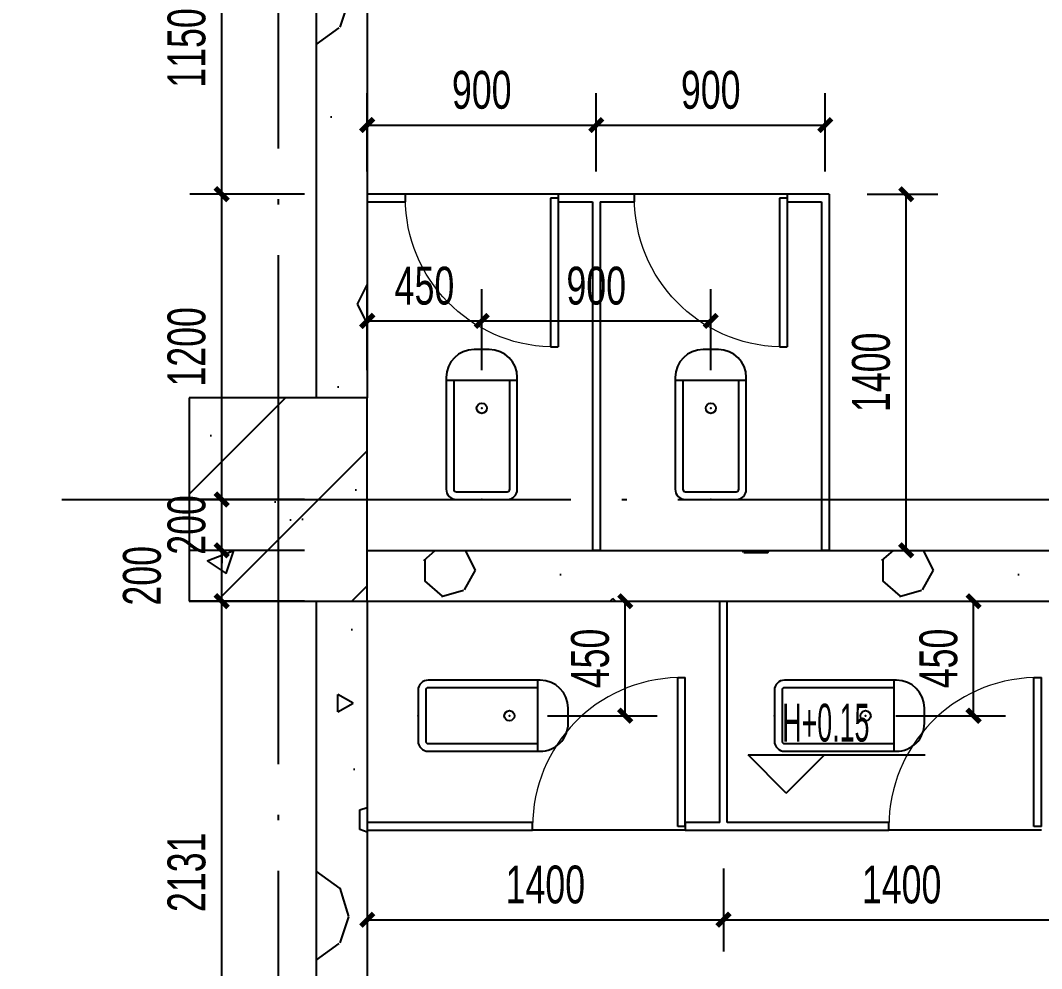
# Model space of a CAD drawing. Extents: x -26219 to 315419, y -160410 to -120810.
# Drawn here: x 245013 to 249026, y -149694 to -145967 of the extents above; entities that cross this region are included whole.
import ezdxf
from ezdxf.xclip import XClip

# ---------------------------------------------------------------- set-up
doc = ezdxf.new("R2010")
doc.units = 0
doc.header["$LTSCALE"] = 1000
doc.header["$MEASUREMENT"] = 0
doc.header["$XCLIPFRAME"] = 0
doc.linetypes.add('104-14# 核心筒$2$DOTE', pattern=[2.4200000000000004, 2, -0.2, 0.02, -0.2])
for name, color, linetype in [('01-标注_尺寸', 124, 'Continuous'), ('01-标注_标高', 200, 'Continuous'), ('02-TEXT_标注', 130, 'Continuous'), ('104-14# 核心筒$0$A-I_卫-洁具', 241, 'Continuous'), ('104-14# 核心筒$0$A-I_卫-隔断', 214, 'Continuous'), ('104-14# 核心筒$0$A-TECH_结构', 21, 'Continuous'), ('104-14# 核心筒$0$A_STR-砌块墙', 121, 'Continuous'), ('104-14# 核心筒$2$05-填充_天正', 26, 'Continuous'), ('104-14# 核心筒$2$A_AXIS-轴线', 36, '104-14# 核心筒$2$DOTE'), ('104-14# 核心筒$2$A_STR-砼柱', 51, 'Continuous')]:
    doc.layers.add(name, color=color, linetype=linetype)
doc.styles.add('_TCH_DIM', font='ros.shx', dxfattribs={"width": 0.75, "bigfont": 'jd.shx'})
doc.styles.add('_TCH_DIM_T3', font='ros.shx', dxfattribs={"width": 0.7058823529411765, "bigfont": 'jd.shx'})
doc.dimstyles.new('_TCH_ARCH&&50', dxfattribs={"dimtxt": 148.75, "dimasz": 50, "dimexe": 125, "dimexo": 150, "dimgap": 63.12500000000001, "dimtad": 1, "dimdec": 0, "dimzin": 0, "dimdsep": 46, "dimtxsty": '_TCH_DIM_T3', "dimblk": 'ARCHTICK', "dimcen": 0.09, "dimclrt": 7, "dimazin": 2, "dimtfac": 1, "dimtdec": 0, "dimtix": 1, "dimtmove": 2, "dimatfit": 3, "dimfxl": 0, "dimtolj": 1, "dimtzin": 0, "dimarcsym": 0})
pattern_1 = [(0, (531, -549), (900, 1800), [0, -1800]), (0, (-522, -792), (900, 1800), [0, -1800]), (0, (63, -810), (900, 1800), [0, -1800]), (0, (702, -279), (900, 1800), [0, -1800]), (0, (-45, -900), (900, 1800), [0, -1800]), (0, (882, 855), (900, 1800), [0, -1800]), (0, (333.0000000000001, 711), (900, 1800), [0, -1800]), (0, (621, 486.0000000000001), (900, 1800), [0, -1800]), (0, (-846, 450), (900, 1800), [0, -1800]), (0, (36, 369), (900, 1800), [0, -1800]), (0, (-306, -90), (900, 1800), [0, -1800]), (0, (-288, -765), (900, 1800), [0, -1800]), (0, (387, -837), (900, 1800), [0, -1800]), (0, (882, -45), (900, 1800), [0, -1800]), (0, (-801, -324), (900, 1800), [0, -1800]), (0, (-648, -18), (900, 1800), [0, -1800]), (0, (54, -144), (900, 1800), [0, -1800]), (0, (-198, -405), (900, 1800), [0, -1800]), (0, (-341.9999999999999, 189), (900, 1800), [0, -1800]), (0, (-117, 864), (900, 1800), [0, -1800]), (0, (-729, -702), (900, 1800), [0, -1800]), (0, (261, 495), (900, 1800), [0, -1800]), (0, (-576, 522), (900, 1800), [0, -1800]), (0, (-720, 756), (900, 1800), [0, -1800]), (130.601294, (771.428574, 291.428568), (-4499.999950292954, 5400.0000236093), [79.024662, -33111.33300000001]), (18.4349488, (642.857148, 325.714284), (4499.999983404209, 1799.999986719667), [81.31572000000001, -11302.8837]), (90, (642.857148, 248.571432), (900.0000000000001, 1800), [77.14285199999999, -3522.85695]), (161.565051, (720, 222.857136), (-4500.000022657823, 1799.999865817234), [81.31572000000001, -11302.8837]), (53.1301023, (720, 222.857136), (900.0000017013604, 1799.99999914932), [85.71428999999999, -8914.285499999998]), (135, (788.571432, -694.28556), (-900.0001087984293, 1799.999878185604), [72.73098, -5018.4378]), (45, (685.714284, -694.28556), (899.999994247131, 1799.999992736902), [72.73098, -5018.4378]), (135, (737.1428579999999, -745.7142600000001), (-900.0001087984293, 1799.999878185604), [72.73098, -5018.4378]), (45, (737.1428579999999, -745.7142600000001), (899.999994247131, 1799.999992736902), [72.73098, -5018.4378]), (116.565051, (-77.14278, 514.285722), (-0.0001565789601976064, 3599.999902060561), [95.83147799999999, -1916.6295]), (180, (-119.99988, 599.999994), (-899.9999999999998, 1800), [102.857148, -1697.14275]), (63.43494880000001, (-265.7141999999999, 514.285722), (8.14843605922988e-06, 3599.999982559008), [95.83147799999999, -1916.6295]), (116.565051, (-222.8571, 428.571432), (-0.0001565789601976064, 3599.999902060561), [95.83147799999999, -1916.6295]), (0, (-222.8571, 428.571432), (900, 1800), [102.857148, -1697.14275]), (63.43494880000001, (-119.99988, 428.571432), (8.14843605922988e-06, 3599.999982559008), [95.83147799999999, -1916.6295]), (107.102728, (599.999994, -94.28562000000001), (-2699.999896777364, 9000.00001452043), [116.584038, -48848.7075]), (143.972626, (565.714278, 17.142858), (-17099.99978321427, 12599.999985739), [116.584038, -24366.06]), (180, (471.428568, 85.71428999999999), (-899.9999999999998, 1800), [111.428568, -1688.5713]), (36.02737329999999, (265.71429, 17.142858), (17099.99987362977, 12599.99986416658), [116.584038, -24366.06]), (71.5650511, (231.428574, -85.71419999999999), (2700.000013860985, 8999.99998450437), [108.420948, -11275.7784]), (107.102728, (265.71429, -197.14284), (-2699.999896777364, 9000.00001452043), [116.584038, -48848.7075]), (143.972626, (360, -265.7141999999999), (-17099.99978321427, 12599.999985739), [116.584038, -24366.06]), (0, (360, -265.7141999999999), (900, 1800), [111.428568, -1688.5713]), (36.02737329999999, (471.428568, -265.7141999999999), (17099.99987362977, 12599.99986416658), [116.584038, -24366.06]), (71.5650511, (565.714278, -197.14284), (2700.000013860985, 8999.99998450437), [108.420948, -11275.7784]), (150.255118, (617.1428520000001, 745.714278), (-2700.000006390409, 1799.999977695058), [69.10506, -14442.9588]), (90, (557.1428579999999, 711.42858), (900.0000000000001, 1800), [68.571432, -3531.42825]), (29.7448813, (557.1428579999999, 711.42858), (2700.000001590055, 1799.999991593464), [69.10506, -14442.9588]), (116.565051, (197.142858, -531.42858), (-0.0001565789601976064, 3599.999902060561), [95.83147799999999, -1916.6295]), (168.690067, (154.285722, -445.7142), (-8100.000006009299, 1799.999954832327), [87.41176200000001, -18269.0565]), (41.18592510000001, (0, -488.5713), (22499.99986367597, 19799.99982686525), [91.11553199999999, -38177.406]), (90, (0, -574.28568), (900.0000000000001, 1800), [85.71428999999999, -3514.2855]), (138.814074, (68.571432, -634.28562), (-22499.99960007064, 19800.0001261089), [91.11553199999999, -38177.406]), (16.6992442, (68.571432, -634.28562), (29699.99977654917, 8999.999905734196), [89.48835000000001, -37495.6125]), (60.9453959, (154.285722, -608.57136), (899.9999976116269, 1799.999984078114), [88.248258, -36976.0185]), (109.983106, (-557.14284, 222.857136), (-4500.000016949792, 12599.99996665506), [100.326006, -42036.59249999999]), (155.556045, (-591.4285199999999, 317.142864), (-11700.00004459817, 5399.999887808896), [103.568958, -43395.39449999999]), (24.4439547, (-779.99994, 317.142864), (11700.00000583643, 5399.999974027204), [103.568958, -43395.39449999999]), (70.01689340000001, (-814.28562, 222.857136), (4500.000013566429, 12599.99996874217), [100.326006, -42036.5925]), (109.983106, (-779.99994, 128.571426), (-4500.000016949792, 12599.99996665506), [100.326006, -42036.59249999999]), (160.016893, (-685.7141399999999, 94.28571), (-4500.000002644889, 1799.999918000023), [100.326006, -20968.1325]), (19.9831065, (-685.7141399999999, 94.28571), (4499.999975293225, 1799.999997144084), [100.326006, -20968.1325]), (70.01689340000001, (-591.4285199999999, 128.571426), (4500.000013566429, 12599.99996874217), [100.326006, -42036.5925]), (122.005383, (111.428568, 59.999994), (-900.0001207844099, 1799.999908112359), [80.862696, -16900.302]), (18.4349488, (-8.57142, 102.857148), (4499.999983404209, 1799.999986719667), [81.31572000000001, -11302.8837]), (90, (-8.57142, 25.714278), (900.0000000000001, 1800), [77.14285199999999, -3522.85695]), (161.565051, (68.571432, 0), (-4500.000022657823, 1799.999865817234), [81.31572000000001, -11302.8837]), (54.46232220000002, (68.571432, 0), (6299.999990871777, 8999.999986518196), [73.73421, -30894.6345]), (116.565051, (-411.42852, -377.14284), (-0.0001565789601976064, 3599.999902060561), [95.83147799999999, -1916.6295]), (180, (-454.28562, -291.42846), (-899.9999999999998, 1800), [94.28571, -1705.7142]), (59.0362434, (-599.9999399999999, -377.14284), (900.0000029295945, 1799.999991263332), [99.95918399999998, -20891.46599999999]), (120.963756, (-548.57142, -462.85704), (-900.0001229938932, 1799.999917339799), [99.959184, -20891.466]), (0, (-548.57142, -462.85704), (900, 1800), [94.28571, -1705.7142]), (63.43494880000001, (-454.28562, -462.85704), (8.14843605922988e-06, 3599.999982559008), [95.83147799999999, -1916.6295])]

# ---------------------------------------------------------------- blocks, each defined once
blk = doc.blocks.new('104-14# 核心筒$0$$lvtry$00000200')
at = {"color": 0}
for p, q in [((-109.7834388052506, -40.0000000100008, 1e-08), (-109.7834388052433, -469.6564289897615, 1e-08)), ((99.78343880524335, -30.0000000100008, 1e-08), (-99.78343880524335, -30.0000000100008, 1e-08)), ((109.7834388052361, -469.6564289897615, 1e-08), (109.7834388052361, -40.0000000100008, 1e-08))]:
    blk.add_line(p, q, dxfattribs=at)
at = {"color": 0, "elevation": 1e-08}
blk.add_lwpolyline([(99.78343880524335, -1.000080374069512e-08), (-99.78343880524335, -1.000080374069512e-08, 0.4142135623730951), (-139.7834388052433, -40.0000000100008), (-139.7834388052433, -479.6564289897615, 0.4142135623730951), (-29.78343880524335, -589.6564289897615), (29.78343880523607, -589.6564289897615, 0.4142135623730903), (139.7834388052361, -479.6564289897633), (139.7834388052361, -40.0000000100008, 0.4142135623730951)], format="xyb", close=True, dxfattribs=at)
blk.add_lwpolyline([(139.7834388052361, -469.6564289897615), (-139.7834388052433, -469.6564289897615)], dxfattribs=at)
at = {"color": 0}
blk.add_circle((0, -358.6146012114659, 1e-08), 20, dxfattribs=at)
for centre, start, end in [((-99.78343880525063, -40.0000000100008, 1e-08), 90, 180), ((99.78343880523607, -40.0000000100008, 1e-08), 0, 90)]:
    blk.add_arc(centre, 10, start, end, dxfattribs=at)
for p in [(0, 0), (0, -358.6146012114659, 1e-08)]:
    blk.add_point(p, dxfattribs=at)
blk = doc.blocks.new('104-14# 核心筒$0$hgfasg')
at = {"yscale": -1}
blk.add_blockref('104-14# 核心筒$0$$lvtry$00000200', (0, 200), dxfattribs=at)
blk = doc.blocks.new('104-14# 核心筒$0$$DorLib2D$00000001')
for p, q in [((0.45, 0.9750000000000001), (0.5000000000000002, 0.9750000000000001)), ((0.45, 0), (0.45, 0.9750000000000001)), ((0.5, 0), (0.5, 0.9750000000000001)), ((0.5, 0), (0.45, 0))]:
    blk.add_line(p, q)
at = {"lineweight": 13}
blk.add_arc((0.475, 0), 0.975, 91.4692835813538, 180, dxfattribs=at)
blk = doc.blocks.new('104-14# 核心筒')
at = {"layer": '104-14# 核心筒$2$05-填充_天正'}
h = blk.add_hatch(dxfattribs=at)
h.set_pattern_fill('加气混凝土', color=256, scale=150, style=0)
h.set_pattern_definition(pattern_1)
h.paths.add_polyline_path([(95550.00000000076, 17100.00000000006), (95750.00000000074, 17100.00000000006), (95750.00000000077, 20449.99999999566), (95683.33333333407, 20549.99999847664), (95550.00000000079, 20549.99999543867)])
h = blk.add_hatch(dxfattribs=at)
h.set_pattern_fill('钢筋混凝土', color=256, scale=150, style=0)
h.set_pattern_definition([(45, (0, 0), (-265.1650429449553, 265.1650429449553), []), (49.99999999999999, (0, 0), (1075.89027390113, -94.12820247389266), [112.5, -1237.5]), (355, (0, 0), (-208.1270004195, 1128.288200550018), [90, -990]), (100.4514, (89.65752, -7.84401), (867.7640725710323, 1034.15931309143), [95.610285, -1051.713168]), (46.18420000000002, (0, 300), (1600.861572938467, -248.2785214935271), [168.75, -1856.25]), (96.6356, (133.4051175, 279.3100395), (1401.994058323055, 1461.176806350663), [143.415432, -1577.5695]), (351.1842, (0, 300), (1401.992917700441, 1461.177901387987), [135, -1485]), (21, (150, 225), (895.3605781776924, -603.9283359980083), [112.5, -1237.5]), (326.0000000000001, (150, 225), (364.9729978823726, 1087.725067570279), [90, -990]), (71.4514, (224.6133495, 174.672591), (1260.333942872235, 483.7957450649286), [95.610285, -1051.713168]), (37.50000000000001, (0, 0), (18.239782975936, 499.3407807469673), [0, -977.9999999999999, 0, -1005, 0, -993.75]), (7.499999999999999, (0, 0), (394.6043061632229, 591.6175678235404), [0, -573, 0, -955.5, 0, -378.75]), (327.5, (-334.5, 0), (800.7336542586136, -33.83230760156963), [0, -375, 0, -1170, 0, -1552.5]), (317.5, (-484.5, 0), (874.7792540135794, 150.1574734984766), [0, -487.5, 0, -777, 0, -1102.5])])
h.paths.add_polyline_path([(95049.99999999996, 16300.00000000006), (95749.99999999996, 16300.00000000006), (95749.99999999996, 17100.00000000006), (95049.99999999996, 17100.00000000006)])
h = blk.add_hatch(dxfattribs=at)
h.set_pattern_fill('加气混凝土', color=256, scale=150, style=0)
h.set_pattern_definition(pattern_1)
h.paths.add_polyline_path([(95750.00000000074, 16499.99999999594), (95750.00000000074, 16299.99999999595), (99950.000000001, 16299.99999999584), (100050.000000001, 16366.66666666248), (100050.000000001, 16499.99999999581)])
h = blk.add_hatch(dxfattribs=at)
h.set_pattern_fill('加气混凝土', color=256, scale=150, style=0)
h.set_pattern_definition(pattern_1)
h.paths.add_polyline_path([(95749.9999999984, 16300.00000000006), (95550.00000000076, 16300.00000000006), (95550.00000000077, 14168.77665852303), (95750.00000000074, 14251.61937099773)])
at = {"layer": '104-14# 核心筒$0$A-I_卫-隔断'}
for p, q in [((95899.99999989072, 17900.00002050188), (95749.99999999863, 17900.00002050184)), ((95749.99999999863, 17900.00002050184), (95749.99999999863, 17870.00002050184)), ((96499.99999989194, 17900.00002050184), (95899.99999989194, 17900.00002050184)), ((95899.99999989072, 17870.00002050191), (95899.99999989072, 17900.00002050188)), ((96649.99999999863, 17900.00002050184), (96499.99999989271, 17900.00002050188)), ((96499.99999989271, 17900.00002050188), (96499.99999989272, 17870.00002050175)), ((96799.99999988874, 17900.00002050192), (96649.99999999863, 17900.00002050184)), ((97399.99999988981, 17900.00002050184), (96799.99999988981, 17900.00002050184)), ((96799.99999988874, 17870.00002050202), (96799.99999988874, 17900.00002050192)), ((97565.00014853067, 17900.00002050198), (97399.99999989073, 17900.00002050201)), ((97399.99999989073, 17900.00002050201), (97399.99999989073, 17870.00002050202)), ((97565.00014853067, 17900.00002050198), (97565.00014853067, 16499.99999999587)), ((95749.99999999863, 17870.00002050184), (95899.99999989072, 17870.00002050191)), ((96499.99999989272, 17870.00002050175), (96634.99999999865, 17870.00002050161)), ((96634.99999999865, 17870.00002050161), (96634.99999999863, 16500.00002050184)), ((96664.99999999863, 17870.00002050189), (96664.99999999863, 16500.00002050184)), ((96664.99999999863, 17870.00002050189), (96799.99999988874, 17870.00002050202)), ((97399.99999989073, 17870.00002050202), (97535.00014853071, 17870.00002050189)), ((97535.00014853071, 17870.00002050189), (97535.00014853067, 16499.99999999587)), ((96664.99999999863, 16500.00002050184), (96634.99999999863, 16500.00002050184)), ((97565.00014853067, 16499.99999999587), (97535.00014853067, 16499.99999999587)), ((97135.00000000028, 15429.99999999608), (97135.00000000035, 16299.99999999604)), ((97135.00000000035, 16299.99999999604), (97165.00000000035, 16299.99999999604)), ((97165.00000000054, 15429.99999999608), (97165.00000000035, 16299.99999999604)), ((96399.9997028311, 15429.99999999598), (95750.00000000035, 15429.99999999604)), ((95750.00000000035, 15429.99999999604), (95750.00000000035, 15399.99999999604)), ((96399.9997028311, 15399.99999999608), (96399.9997028311, 15429.99999999598)), ((97135.00000000028, 15429.99999999608), (96999.99970283112, 15429.99999999599)), ((96999.99970283112, 15429.99999999599), (96999.9997028311, 15399.99999999608)), ((97799.9997028311, 15429.99999999599), (97165.00000000054, 15429.99999999608)), ((97799.9997028311, 15399.99999999591), (97799.9997028311, 15429.99999999599)), ((95750.00000000035, 15399.99999999604), (96399.9997028311, 15399.99999999608)), ((96999.99970283064, 15399.99999999604), (96399.99970283064, 15399.99999999604)), ((96999.9997028311, 15399.99999999608), (97150.00000000035, 15399.99999999604)), ((97150.00000000035, 15399.99999999604), (97799.9997028311, 15399.99999999591)), ((98399.99970283058, 15399.99999999604), (97799.99970283058, 15399.99999999604))]:
    blk.add_line(p, q, dxfattribs=at)
at = {"layer": '104-14# 核心筒$0$A-TECH_结构'}
blk.add_lwpolyline([(96307.93221992342, 16700), (96307.93221992342, 16700)], dxfattribs=at)
at = {"layer": '104-14# 核心筒$0$A_STR-砌块墙'}
for p, q in [((95550.00000000079, 20549.99999543867), (95550.0000000008, 17100)), ((95750.00000000077, 20449.99999999566), (95750.00000000076, 17100)), ((95750.00000000074, 16499.99999999594), (100050.000000001, 16499.99999999581)), ((95550.00000000073, 16300), (95550.00000000077, 14168.77665852303)), ((95750.00000000074, 16299.99999999595), (99950.000000001, 16299.99999999584)), ((95750.00000000074, 16299.99999999595), (95750.00000000074, 14251.61937099773))]:
    blk.add_line(p, q, dxfattribs=at)
at = {"layer": '104-14# 核心筒$2$A_AXIS-轴线'}
for p, q in [((-9370.123865286841, 105800), (120259.9219097959, 105800)), ((95400.00000000001, 54018.37846733601), (95400.00000000001, -8545.12396972545)), ((-24838.9698462474, 16700), (120259.921909796, 16700)), ((-24838.9698462474, 11750), (120259.921909796, 11750))]:
    blk.add_line(p, q, dxfattribs=at)
at = {"layer": '104-14# 核心筒$2$A_STR-砼柱'}
for p, q in [((95749.99999999996, 17100.00000000006), (95049.99999999996, 17100.00000000006)), ((95049.99999999996, 17100.00000000006), (95049.99999999996, 16300.00000000006)), ((95749.99999999996, 16300.00000000006), (95749.99999999996, 17100.00000000006)), ((95049.99999999996, 16300.00000000006), (95749.99999999996, 16300.00000000006))]:
    blk.add_line(p, q, dxfattribs=at)
at = {"layer": '104-14# 核心筒$0$A-I_卫-洁具', "ltscale": 0.1, "xscale": -1}
for p in [(96199.99999999997, 16500.00002050184), (97099.99999999997, 16500.00002050184)]:
    blk.add_blockref('104-14# 核心筒$0$hgfasg', p, dxfattribs=at)
at = {"layer": '104-14# 核心筒$0$A-I_卫-洁具', "ltscale": 0.1, "xscale": -1, "rotation": 270}
for p in [(95750.00000000035, 15849.9999999961), (97150.00000000035, 15849.9999999961)]:
    blk.add_blockref('104-14# 核心筒$0$hgfasg', p, dxfattribs=at)
at = {"layer": '104-14# 核心筒$0$A-I_卫-隔断', "xscale": -600, "zscale": 30, "rotation": 180}
for p, yscale in [((96199.99999989194, 17885.00002050184), 600), ((97099.99999988981, 17885.00002050184), 600), ((96699.99970283064, 15414.99999999604), -600), ((98099.99970283058, 15414.99999999604), -600)]:
    blk.add_blockref('104-14# 核心筒$0$$DorLib2D$00000001', p, dxfattribs=dict(at, yscale=yscale))
blk = doc.blocks.new('_ArchTick')
at = {"color": 0, "linetype": 'ByBlock', "const_width": 0.4}
blk.add_lwpolyline([(-0.5, -0.5), (0.5, 0.5)], dxfattribs=at)
blk = doc.blocks.new('*D694')
at = {"layer": '01-标注_尺寸', "color": 0, "lineweight": -2, "transparency": 16777216}
for p, q in [((246130.078719099, -145499.963440634), (245679.0323520905, -145499.963440634)), ((245804.0323520905, -146649.9634201282), (245804.0323520905, -145499.963440634)), ((246130.078719099, -146649.9634201282), (245679.0323520905, -146649.9634201282))]:
    blk.add_line(p, q, dxfattribs=at)
at = {"layer": 'Defpoints', "color": 0, "transparency": 16777216}
for p in [(245804.0323520905, -145499.963440634), (246280.078719099, -145499.963440634), (246280.078719099, -146649.9634201282)]:
    blk.add_point(p, dxfattribs=at)
at = {"layer": '01-标注_尺寸', "color": 0, "lineweight": -2, "transparency": 16777216, "xscale": 50, "yscale": 50, "zscale": 50}
for p, rotation in [((245804.0323520905, -145499.963440634), 90), ((245804.0323520905, -146649.9634201282), 270)]:
    blk.add_blockref('_ArchTick', p, dxfattribs=dict(at, rotation=rotation))
at = {"layer": '01-标注_尺寸', "color": 7, "transparency": 16777216, "insert": (245666.5323520905, -146074.9634303811), "char_height": 148.75, "attachment_point": 5, "rotation": 90, "style": '_TCH_DIM_T3'}
blk.add_mtext('\\A1;1150', dxfattribs=at)
blk = doc.blocks.new('*D695')
at = {"layer": '01-标注_尺寸', "color": 0, "lineweight": -2, "transparency": 16777216}
for p, q in [((246130.078719099, -146649.9634201282), (245679.0323520905, -146649.9634201282)), ((245804.0323520905, -147849.9634406299), (245804.0323520905, -146649.9634201282)), ((246130.078719099, -147849.9634406299), (245679.0323520905, -147849.9634406299))]:
    blk.add_line(p, q, dxfattribs=at)
at = {"layer": 'Defpoints', "color": 0, "transparency": 16777216}
for p in [(245804.0323520905, -146649.9634201282), (246280.078719099, -146649.9634201282), (246280.078719099, -147849.9634406299)]:
    blk.add_point(p, dxfattribs=at)
at = {"layer": '01-标注_尺寸', "color": 0, "lineweight": -2, "transparency": 16777216, "xscale": 50, "yscale": 50, "zscale": 50}
for p, rotation in [((245804.0323520905, -146649.9634201282), 90), ((245804.0323520905, -147849.9634406299), 270)]:
    blk.add_blockref('_ArchTick', p, dxfattribs=dict(at, rotation=rotation))
at = {"layer": '01-标注_尺寸', "color": 7, "transparency": 16777216, "insert": (245666.5323520905, -147249.963430379), "char_height": 148.75, "attachment_point": 5, "rotation": 90, "style": '_TCH_DIM_T3'}
blk.add_mtext('\\A1;1200', dxfattribs=at)
blk = doc.blocks.new('*D696')
at = {"layer": '01-标注_尺寸', "color": 0, "lineweight": -2, "transparency": 16777216}
for p, q in [((245804.0323520905, -147849.9634406299), (245804.0323520905, -147799.9634406299)), ((246130.078719099, -147849.9634406299), (245679.0323520905, -147849.9634406299)), ((245804.0323520905, -148049.963440634), (245804.0323520905, -147849.9634406299)), ((246130.078719099, -148049.963440634), (245679.0323520905, -148049.963440634)), ((245804.0323520905, -148049.963440634), (245804.0323520905, -148099.963440634))]:
    blk.add_line(p, q, dxfattribs=at)
at = {"layer": 'Defpoints', "color": 0, "transparency": 16777216}
for p in [(245804.0323520905, -147849.9634406299), (246280.078719099, -147849.9634406299), (246280.078719099, -148049.963440634)]:
    blk.add_point(p, dxfattribs=at)
at = {"layer": '01-标注_尺寸', "color": 0, "lineweight": -2, "transparency": 16777216, "xscale": 50, "yscale": 50, "zscale": 50}
for p, rotation in [((245804.0323520905, -147849.9634406299), 270), ((245804.0323520905, -148049.963440634), 90)]:
    blk.add_blockref('_ArchTick', p, dxfattribs=dict(at, rotation=rotation))
at = {"layer": '01-标注_尺寸', "color": 7, "transparency": 16777216, "insert": (245666.5323520905, -147949.963440632), "char_height": 148.75, "attachment_point": 5, "rotation": 90, "style": '_TCH_DIM_T3'}
blk.add_mtext('\\A1;200', dxfattribs=at)
blk = doc.blocks.new('*D697')
at = {"layer": '01-标注_尺寸', "color": 0, "lineweight": -2, "transparency": 16777216}
for p, q in [((246130.078719099, -148049.963440634), (245679.0323520905, -148049.963440634)), ((245804.0323520905, -148249.963440634), (245804.0323520905, -148049.963440634)), ((246130.078719099, -148249.963440634), (245679.0323520905, -148249.963440634))]:
    blk.add_line(p, q, dxfattribs=at)
at = {"layer": 'Defpoints', "color": 0, "transparency": 16777216}
for p in [(245804.0323520905, -148049.963440634), (246280.078719099, -148049.963440634), (246280.078719099, -148249.963440634)]:
    blk.add_point(p, dxfattribs=at)
at = {"layer": '01-标注_尺寸', "color": 0, "lineweight": -2, "transparency": 16777216, "xscale": 50, "yscale": 50, "zscale": 50}
for p, rotation in [((245804.0323520905, -148049.963440634), 90), ((245804.0323520905, -148249.963440634), 270)]:
    blk.add_blockref('_ArchTick', p, dxfattribs=dict(at, rotation=rotation))
at = {"layer": '01-标注_尺寸', "color": 7, "transparency": 16777216, "insert": (245491.5323520905, -148149.963440634), "char_height": 148.75, "attachment_point": 5, "rotation": 90, "style": '_TCH_DIM_T3'}
blk.add_mtext('\\A1;200', dxfattribs=at)
blk = doc.blocks.new('*D698')
at = {"layer": '01-标注_尺寸', "color": 0, "lineweight": -2, "transparency": 16777216}
for p, q in [((246130.078719099, -148249.963440634), (245679.0323520905, -148249.963440634)), ((245804.0323520905, -150381.1867821069), (245804.0323520905, -148249.963440634)), ((246130.078719099, -150381.1867821069), (245679.0323520905, -150381.1867821069))]:
    blk.add_line(p, q, dxfattribs=at)
at = {"layer": 'Defpoints', "color": 0, "transparency": 16777216}
for p in [(245804.0323520905, -148249.963440634), (246280.078719099, -148249.963440634), (246280.078719099, -150381.1867821069)]:
    blk.add_point(p, dxfattribs=at)
at = {"layer": '01-标注_尺寸', "color": 0, "lineweight": -2, "transparency": 16777216, "xscale": 50, "yscale": 50, "zscale": 50}
for p, rotation in [((245804.0323520905, -148249.963440634), 90), ((245804.0323520905, -150381.1867821069), 270)]:
    blk.add_blockref('_ArchTick', p, dxfattribs=dict(at, rotation=rotation))
at = {"layer": '01-标注_尺寸', "color": 7, "transparency": 16777216, "insert": (245666.5323520905, -149315.5751113704), "char_height": 148.75, "attachment_point": 5, "rotation": 90, "style": '_TCH_DIM_T3'}
blk.add_mtext('\\A1;2131', dxfattribs=at)
blk = doc.blocks.new('*D756')
at = {"layer": '01-标注_尺寸', "color": 0, "lineweight": -2, "transparency": 16777216}
for p, q in [((246825.9525820055, -147341.3488189167), (246825.9525820055, -147022.8281622241)), ((247725.9525820055, -147341.3488189167), (247725.9525820055, -147022.8281622241)), ((246825.9525820055, -147147.8281622241), (247725.9525820055, -147147.8281622241))]:
    blk.add_line(p, q, dxfattribs=at)
at = {"layer": 'Defpoints', "color": 0, "transparency": 16777216}
for p in [(247725.9525820055, -147147.8281622241), (246825.9525820055, -147491.3488189167), (247725.9525820055, -147491.3488189167)]:
    blk.add_point(p, dxfattribs=at)
at = {"layer": '01-标注_尺寸', "color": 0, "lineweight": -2, "transparency": 16777216, "xscale": 50, "yscale": 50, "zscale": 50, "rotation": 180}
blk.add_blockref('_ArchTick', (246825.9525820055, -147147.8281622241), dxfattribs=at)
at = {"layer": '01-标注_尺寸', "color": 0, "lineweight": -2, "transparency": 16777216, "xscale": 50, "yscale": 50, "zscale": 50}
blk.add_blockref('_ArchTick', (247725.9525820055, -147147.8281622241), dxfattribs=at)
at = {"layer": '01-标注_尺寸', "color": 7, "transparency": 16777216, "insert": (247275.9525820055, -147010.3281622241), "char_height": 148.75, "attachment_point": 5, "style": '_TCH_DIM_T3'}
blk.add_mtext('\\A1;900', dxfattribs=at)
blk = doc.blocks.new('*D757')
at = {"layer": '01-标注_尺寸', "color": 0, "lineweight": -2, "transparency": 16777216}
for p, q in [((246375.9525820064, -147341.3488189167), (246375.9525820064, -147022.8281622241)), ((246825.9525820055, -147341.3488189167), (246825.9525820055, -147022.8281622241)), ((246375.9525820064, -147147.8281622241), (246825.9525820055, -147147.8281622241))]:
    blk.add_line(p, q, dxfattribs=at)
at = {"layer": 'Defpoints', "color": 0, "transparency": 16777216}
for p in [(246825.9525820055, -147147.8281622241), (246375.9525820064, -147491.3488189167), (246825.9525820055, -147491.3488189167)]:
    blk.add_point(p, dxfattribs=at)
at = {"layer": '01-标注_尺寸', "color": 0, "lineweight": -2, "transparency": 16777216, "xscale": 50, "yscale": 50, "zscale": 50, "rotation": 180}
blk.add_blockref('_ArchTick', (246375.9525820064, -147147.8281622241), dxfattribs=at)
at = {"layer": '01-标注_尺寸', "color": 0, "lineweight": -2, "transparency": 16777216, "xscale": 50, "yscale": 50, "zscale": 50}
blk.add_blockref('_ArchTick', (246825.9525820055, -147147.8281622241), dxfattribs=at)
at = {"layer": '01-标注_尺寸', "color": 7, "transparency": 16777216, "insert": (246600.952582006, -147010.3281622241), "char_height": 148.75, "attachment_point": 5, "style": '_TCH_DIM_T3'}
blk.add_mtext('\\A1;450', dxfattribs=at)
blk = doc.blocks.new('*D758')
at = {"layer": '01-标注_尺寸', "color": 0, "lineweight": -2, "transparency": 16777216}
for p, q in [((247084.5671832173, -148249.9634406339), (247514.7940862175, -148249.9634406339)), ((247389.7940862175, -148699.9634406339), (247389.7940862175, -148249.9634406339)), ((247084.5671832173, -148699.9634406339), (247514.7940862175, -148699.9634406339))]:
    blk.add_line(p, q, dxfattribs=at)
at = {"layer": 'Defpoints', "color": 0, "transparency": 16777216}
for p in [(246934.5671832173, -148249.9634406339), (247389.7940862175, -148249.9634406339), (246934.5671832173, -148699.9634406339)]:
    blk.add_point(p, dxfattribs=at)
at = {"layer": '01-标注_尺寸', "color": 0, "lineweight": -2, "transparency": 16777216, "xscale": 50, "yscale": 50, "zscale": 50}
for p, rotation in [((247389.7940862175, -148249.9634406339), 90), ((247389.7940862175, -148699.9634406339), 270)]:
    blk.add_blockref('_ArchTick', p, dxfattribs=dict(at, rotation=rotation))
at = {"layer": '01-标注_尺寸', "color": 7, "transparency": 16777216, "insert": (247252.2940862176, -148474.9634406338), "char_height": 148.75, "attachment_point": 5, "rotation": 90, "style": '_TCH_DIM_T3'}
blk.add_mtext('\\A1;450', dxfattribs=at)
blk = doc.blocks.new('*D759')
at = {"layer": '01-标注_尺寸', "color": 0, "lineweight": -2, "transparency": 16777216}
for p, q in [((248453.6638700863, -148249.9634406339), (248883.8907730865, -148249.9634406339)), ((248758.8907730865, -148699.9634406339), (248758.8907730865, -148249.9634406339)), ((248453.6638700863, -148699.9634406339), (248883.8907730865, -148699.9634406339))]:
    blk.add_line(p, q, dxfattribs=at)
at = {"layer": 'Defpoints', "color": 0, "transparency": 16777216}
for p in [(248303.6638700863, -148249.9634406339), (248758.8907730865, -148249.9634406339), (248303.6638700863, -148699.9634406339)]:
    blk.add_point(p, dxfattribs=at)
at = {"layer": '01-标注_尺寸', "color": 0, "lineweight": -2, "transparency": 16777216, "xscale": 50, "yscale": 50, "zscale": 50}
for p, rotation in [((248758.8907730865, -148249.9634406339), 90), ((248758.8907730865, -148699.9634406339), 270)]:
    blk.add_blockref('_ArchTick', p, dxfattribs=dict(at, rotation=rotation))
at = {"layer": '01-标注_尺寸', "color": 7, "transparency": 16777216, "insert": (248621.3907730865, -148474.9634406338), "char_height": 148.75, "attachment_point": 5, "rotation": 90, "style": '_TCH_DIM_T3'}
blk.add_mtext('\\A1;450', dxfattribs=at)
blk = doc.blocks.new('*D1526')
at = {"layer": '01-标注_尺寸', "color": 0, "lineweight": -2, "transparency": 16777216}
for p, q in [((246375.9525820063, -149299.9634406339), (246375.9525820063, -149626.9264295211)), ((247775.9525820059, -149299.9634406339), (247775.9525820059, -149626.9264295211)), ((246375.9525820063, -149501.9264295211), (247775.9525820059, -149501.9264295211))]:
    blk.add_line(p, q, dxfattribs=at)
at = {"layer": 'Defpoints', "color": 0, "transparency": 16777216}
for p in [(246375.9525820063, -149149.9634406339), (247775.9525820059, -149149.9634406339), (247775.9525820059, -149501.9264295211)]:
    blk.add_point(p, dxfattribs=at)
at = {"layer": '01-标注_尺寸', "color": 0, "lineweight": -2, "transparency": 16777216, "xscale": 50, "yscale": 50, "zscale": 50, "rotation": 180}
blk.add_blockref('_ArchTick', (246375.9525820063, -149501.9264295211), dxfattribs=at)
at = {"layer": '01-标注_尺寸', "color": 0, "lineweight": -2, "transparency": 16777216, "xscale": 50, "yscale": 50, "zscale": 50}
blk.add_blockref('_ArchTick', (247775.9525820059, -149501.9264295211), dxfattribs=at)
at = {"layer": '01-标注_尺寸', "color": 7, "transparency": 16777216, "insert": (247075.9525820061, -149364.4264295211), "char_height": 148.75, "attachment_point": 5, "style": '_TCH_DIM_T3'}
blk.add_mtext('\\A1;1400', dxfattribs=at)
blk = doc.blocks.new('*D1527')
at = {"layer": '01-标注_尺寸', "color": 0, "lineweight": -2, "transparency": 16777216}
for p, q in [((247775.9525820059, -149299.9634406339), (247775.9525820059, -149626.9264295212)), ((249175.9525820059, -149299.9634406339), (249175.9525820059, -149626.9264295212)), ((247775.9525820059, -149501.9264295212), (249175.9525820059, -149501.9264295212))]:
    blk.add_line(p, q, dxfattribs=at)
at = {"layer": 'Defpoints', "color": 0, "transparency": 16777216}
for p in [(247775.9525820059, -149149.9634406339), (249175.9525820059, -149149.9634406339), (249175.9525820059, -149501.9264295212)]:
    blk.add_point(p, dxfattribs=at)
at = {"layer": '01-标注_尺寸', "color": 0, "lineweight": -2, "transparency": 16777216, "xscale": 50, "yscale": 50, "zscale": 50, "rotation": 180}
blk.add_blockref('_ArchTick', (247775.9525820059, -149501.9264295212), dxfattribs=at)
at = {"layer": '01-标注_尺寸', "color": 0, "lineweight": -2, "transparency": 16777216, "xscale": 50, "yscale": 50, "zscale": 50}
blk.add_blockref('_ArchTick', (249175.9525820059, -149501.9264295212), dxfattribs=at)
at = {"layer": '01-标注_尺寸', "color": 7, "transparency": 16777216, "insert": (248475.9525820059, -149364.4264295212), "char_height": 148.75, "attachment_point": 5, "style": '_TCH_DIM_T3'}
blk.add_mtext('\\A1;1400', dxfattribs=at)
blk = doc.blocks.new('*D1531')
at = {"layer": '01-标注_尺寸', "color": 0, "lineweight": -2, "transparency": 16777216}
for p, q in [((248340.9527305362, -146649.963420128), (248618.8754809619, -146649.963420128)), ((248493.8754809619, -148049.9634406341), (248493.8754809619, -146649.963420128)), ((248340.9527305362, -148049.9634406341), (248618.8754809619, -148049.9634406341))]:
    blk.add_line(p, q, dxfattribs=at)
at = {"layer": 'Defpoints', "color": 0, "transparency": 16777216}
for p in [(248190.9527305362, -146649.963420128), (248493.8754809619, -146649.963420128), (248190.9527305362, -148049.9634406341)]:
    blk.add_point(p, dxfattribs=at)
at = {"layer": '01-标注_尺寸', "color": 0, "lineweight": -2, "transparency": 16777216, "xscale": 50, "yscale": 50, "zscale": 50}
for p, rotation in [((248493.8754809619, -146649.963420128), 90), ((248493.8754809619, -148049.9634406341), 270)]:
    blk.add_blockref('_ArchTick', p, dxfattribs=dict(at, rotation=rotation))
at = {"layer": '01-标注_尺寸', "color": 7, "transparency": 16777216, "insert": (248356.3754809619, -147349.963430381), "char_height": 148.75, "attachment_point": 5, "rotation": 90, "style": '_TCH_DIM_T3'}
blk.add_mtext('\\A1;1400', dxfattribs=at)
blk = doc.blocks.new('*D1532')
at = {"layer": '01-标注_尺寸', "color": 0, "lineweight": -2, "transparency": 16777216}
for p, q in [((247275.9525820042, -146559.9393201015), (247275.9525820042, -146252.9178817926)), ((248175.9527305362, -146559.9393201015), (248175.9527305362, -146252.9178817926)), ((247275.9525820042, -146377.9178817926), (248175.9527305362, -146377.9178817926))]:
    blk.add_line(p, q, dxfattribs=at)
at = {"layer": 'Defpoints', "color": 0, "transparency": 16777216}
for p in [(248175.9527305362, -146377.9178817926), (247275.9525820042, -146709.9393201015), (248175.9527305362, -146709.9393201015)]:
    blk.add_point(p, dxfattribs=at)
at = {"layer": '01-标注_尺寸', "color": 0, "lineweight": -2, "transparency": 16777216, "xscale": 50, "yscale": 50, "zscale": 50, "rotation": 180}
blk.add_blockref('_ArchTick', (247275.9525820042, -146377.9178817926), dxfattribs=at)
at = {"layer": '01-标注_尺寸', "color": 0, "lineweight": -2, "transparency": 16777216, "xscale": 50, "yscale": 50, "zscale": 50}
blk.add_blockref('_ArchTick', (248175.9527305362, -146377.9178817926), dxfattribs=at)
at = {"layer": '01-标注_尺寸', "color": 7, "transparency": 16777216, "insert": (247725.9526562702, -146240.4178817926), "char_height": 148.75, "attachment_point": 5, "style": '_TCH_DIM_T3'}
blk.add_mtext('\\A1;900', dxfattribs=at)
blk = doc.blocks.new('*D1533')
at = {"layer": '01-标注_尺寸', "color": 0, "lineweight": -2, "transparency": 16777216}
for p, q in [((246375.9525820063, -146559.9393201015), (246375.9525820063, -146252.9178817926)), ((247275.9525820042, -146559.9393201015), (247275.9525820042, -146252.9178817926)), ((246375.9525820063, -146377.9178817926), (247275.9525820042, -146377.9178817926))]:
    blk.add_line(p, q, dxfattribs=at)
at = {"layer": 'Defpoints', "color": 0, "transparency": 16777216}
for p in [(247275.9525820042, -146377.9178817926), (246375.9525820063, -146709.9393201015), (247275.9525820042, -146709.9393201015)]:
    blk.add_point(p, dxfattribs=at)
at = {"layer": '01-标注_尺寸', "color": 0, "lineweight": -2, "transparency": 16777216, "xscale": 50, "yscale": 50, "zscale": 50, "rotation": 180}
blk.add_blockref('_ArchTick', (246375.9525820063, -146377.9178817926), dxfattribs=at)
at = {"layer": '01-标注_尺寸', "color": 0, "lineweight": -2, "transparency": 16777216, "xscale": 50, "yscale": 50, "zscale": 50}
blk.add_blockref('_ArchTick', (247275.9525820042, -146377.9178817926), dxfattribs=at)
at = {"layer": '01-标注_尺寸', "color": 7, "transparency": 16777216, "insert": (246825.9525820052, -146240.4178817926), "char_height": 148.75, "attachment_point": 5, "style": '_TCH_DIM_T3'}
blk.add_mtext('\\A1;900', dxfattribs=at)

msp = doc.modelspace()

# ---------------------------------------------------------------- linework, layer by layer
at = {"layer": '01-标注_标高'}
for p, q in [((248022.8421589765, -149004.1912453938), (247872.8421589765, -148854.1912453938)), ((247872.8421589765, -148854.1912453938), (248569.0921589765, -148854.1912453938)), ((248022.8421589765, -149004.1912453938), (248172.8421589765, -148854.1912453938))]:
    msp.add_line(p, q, dxfattribs=at)

# ---------------------------------------------------------------- block references
ref = msp.add_blockref('104-14# 核心筒', (201590.9535605059, -159599.9634406295))
XClip(ref).set_block_clipping_path([(32000, 6700), (42400, 18198.739078339102)])
ref = msp.add_blockref('104-14# 核心筒', (150625.9525820055, -164549.96344063))
XClip(ref).set_block_clipping_path([(94550.00000000244, 12139.80278405681), (105750.00001139287, 22499.999987515897)])
ref = msp.add_blockref('104-14# 核心筒', (162825.2942255405, -253649.9634406295))
XClip(ref).set_block_clipping_path([(94442.28794676415, 101022.62747298156), (105150.00001139287, 111550.00000000001)])

# ---------------------------------------------------------------- texts
at = {"layer": '02-TEXT_标注', "style": '_TCH_DIM', "width": 0.5294117647058824}
msp.add_text('H+0.15', height=148.75, dxfattribs=at).set_placement((248006.9523218641, -148801.6912453938))

# ---------------------------------------------------------------- dimensions: what is measured, and where the dimension line sits
at = {"layer": '01-标注_尺寸'}
for p1, p2, distance, picture, middle in [((246280.078719099, -146649.9634201282), (246280.078719099, -145499.963440634), 476.04636700850097, '*D694', (245666.5323520905, -146074.9634303811)), ((246375.9525820063, -146709.9393201015), (247275.9525820042, -146709.9393201015), 332.0214383089042, '*D1533', (246825.9525820052, -146240.4178817926)), ((247275.9525820042, -146709.9393201015), (248175.9527305362, -146709.9393201015), 332.0214383089042, '*D1532', (247725.9526562702, -146240.4178817926)), ((246280.078719099, -147849.9634406299), (246280.078719099, -146649.9634201282), 476.046367008501, '*D695', (245666.5323520905, -147249.963430379)), ((248190.9527305362, -148049.9634406341), (248190.9527305362, -146649.963420128), -302.92275042569963, '*D1531', (248356.3754809619, -147349.963430381)), ((246375.9525820064, -147491.3488189167), (246825.9525820055, -147491.3488189167), 343.52065669262083, '*D757', (246600.952582006, -147010.3281622241)), ((246825.9525820055, -147491.3488189167), (247725.9525820055, -147491.3488189167), 343.52065669262083, '*D756', (247275.9525820055, -147010.3281622241)), ((246280.078719099, -148049.963440634), (246280.078719099, -147849.9634406299), 476.04636700850097, '*D696', (245666.5323520905, -147949.963440632)), ((246280.078719099, -150381.1867821069), (246280.078719099, -148249.963440634), 476.04636700850097, '*D698', (245666.5323520905, -149315.5751113704)), ((246934.5671832173, -148699.9634406339), (246934.5671832173, -148249.9634406339), -455.2269030002062, '*D758', (247252.2940862176, -148474.9634406338)), ((248303.6638700863, -148699.9634406339), (248303.6638700863, -148249.9634406339), -455.2269030001771, '*D759', (248621.3907730865, -148474.9634406338)), ((246375.9525820063, -149149.9634406339), (247775.9525820059, -149149.9634406339), -351.96298888718593, '*D1526', (247075.9525820061, -149364.4264295211)), ((247775.9525820059, -149149.9634406339), (249175.9525820059, -149149.9634406339), -351.96298888730234, '*D1527', (248475.9525820059, -149364.4264295212))]:
    dim = msp.add_aligned_dim(p1=p1, p2=p2, distance=distance, dimstyle='_TCH_ARCH&&50', dxfattribs=at)
    dim.commit()
    dim.dimension.update_dxf_attribs({"geometry": picture, "text_midpoint": middle})
dim = msp.add_linear_dim(base=(245804.0323520905, -148049.963440634), p1=(246280.078719099, -148249.963440634), p2=(246280.078719099, -148049.963440634), angle=90, dimstyle='_TCH_ARCH&&50', dxfattribs=at)
dim.commit()
dim.dimension.update_dxf_attribs({"geometry": '*D697', "text_midpoint": (245491.5323520905, -148149.963440634), "dimtype": 161})

doc.saveas('drawing.dxf')
